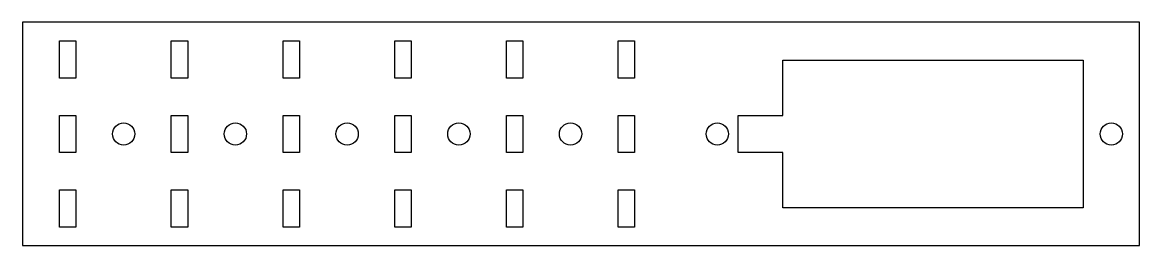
# Model space of a CAD drawing. Header units: millimetres. Extents: x -120 to 30, y -15 to 15.
import ezdxf

# ---------------------------------------------------------------- set-up
doc = ezdxf.new("R2010")
doc.units = ezdxf.units.MM

msp = doc.modelspace()

# ---------------------------------------------------------------- linework, layer by layer
for points in [[(30, 15), (-120, 15), (-120, -15), (30, -15)], [(-115, 7.5), (-115, 12.5), (-112.8, 12.5), (-112.8, 7.5)], [(-100, 7.5), (-100, 12.5), (-97.8, 12.5), (-97.8, 7.5)], [(-85, 7.5), (-85, 12.5), (-82.8, 12.5), (-82.8, 7.5)], [(-70, 7.5), (-70, 12.5), (-67.8, 12.5), (-67.8, 7.5)], [(-55, 12.5), (-52.8, 12.5), (-52.8, 7.5), (-55, 7.5)], [(-40, 7.5), (-40, 12.5), (-37.8, 12.5), (-37.8, 7.5)], [(22.4, 9.9), (22.4, -9.9), (-17.9, -9.9), (-17.9, -2.5), (-23.9, -2.5), (-23.9, 2.5), (-17.9, 2.5), (-17.9, 9.9)], [(-112.8, 2.5), (-112.8, -2.5), (-115, -2.5), (-115, 2.5)], [(-97.8, 2.5), (-97.8, -2.5), (-100, -2.5), (-100, 2.5)], [(-82.8, 2.5), (-82.8, -2.5), (-85, -2.5), (-85, 2.5)], [(-67.8, 2.5), (-67.8, -2.5), (-70, -2.5), (-70, 2.5)], [(-52.8, 2.5), (-52.8, -2.5), (-55, -2.5), (-55, 2.5)], [(-37.8, 2.5), (-37.8, -2.5), (-40, -2.5), (-40, 2.5)], [(-112.8, -7.5), (-112.8, -12.5), (-115, -12.5), (-115, -7.5)], [(-97.8, -7.5), (-97.8, -12.5), (-100, -12.5), (-100, -7.5)], [(-82.8, -7.5), (-82.8, -12.5), (-85, -12.5), (-85, -7.5)], [(-67.8, -7.5), (-67.8, -12.5), (-70, -12.5), (-70, -7.5)], [(-52.8, -7.5), (-52.8, -12.5), (-55, -12.5), (-55, -7.5)], [(-37.8, -7.5), (-37.8, -12.5), (-40, -12.5), (-40, -7.5)]]:
    msp.add_lwpolyline(points, close=True)
for centre in [(26.2, 0), (-106.4, 0), (-91.4, 0), (-76.4, 0), (-61.4, 0), (-46.4, 0), (-26.7, 0)]:
    msp.add_circle(centre, 1.5)

doc.saveas('drawing.dxf')
